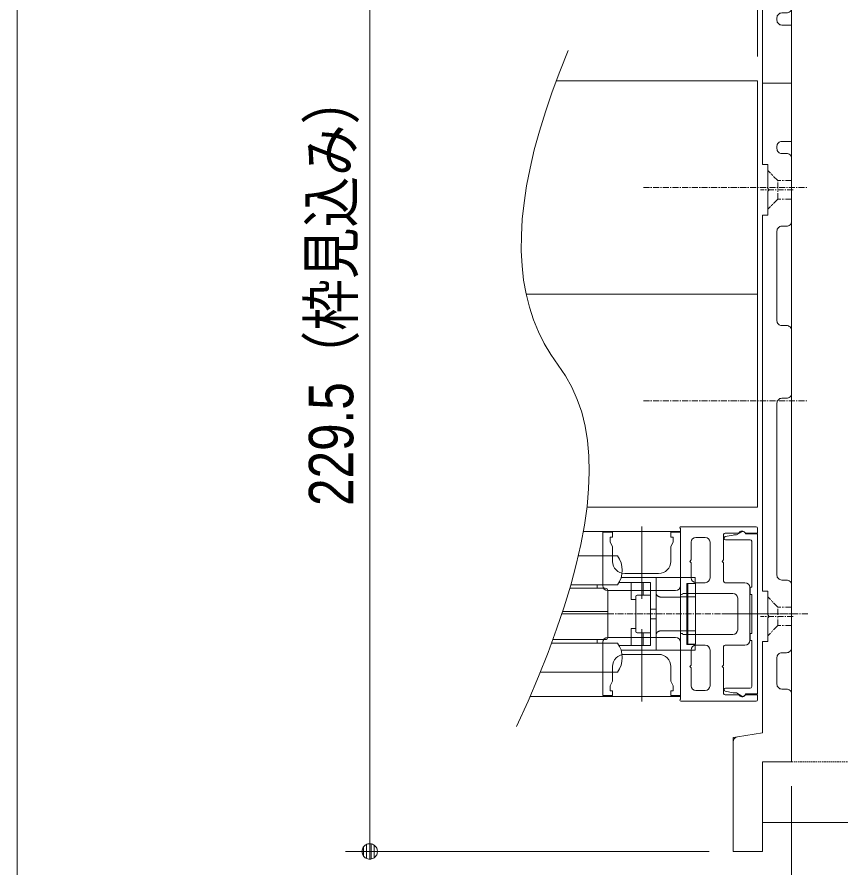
# Model space of a CAD drawing. Units: millimetres, scale not verified. Extents: x -6062 to 6062, y -3045 to 3045.
# Drawn here: x -5788 to -5108, y 1642 to 2344 of the extents above; entities that cross this region are included whole.
import ezdxf
from ezdxf.enums import TextEntityAlignment as Align

# ---------------------------------------------------------------- set-up
doc = ezdxf.new("R2010")
doc.units = ezdxf.units.MM
doc.header["$LTSCALE"] = 20
for name, pattern in [('CHAIN1', [8, 5, -1, 1, -1]), ('DASHED1', [1.8, 1.2, -0.6]), ('DOUBLE_CHAIN1', [8.8, 5, -1, 0.6, -0.6, 0.6, -1])]:
    doc.linetypes.add(name, pattern=pattern)
for name, color, linetype, lineweight in [('0-0_2寸法-1', 7, 'Continuous', 9), ('0-1_0', 7, 'Continuous', 9), ('0-3_2寸法-2', 7, 'Continuous', 9), ('0-4_1図面枠', 7, 'Continuous', 9), ('0-5_3一般', 7, 'Continuous', 9)]:
    doc.layers.add(name, color=color, linetype=linetype, lineweight=lineweight)
doc.styles.add('ＭＳ Ｐゴシック', font='')
doc.styles.get('ＭＳ Ｐゴシック').set_extended_font_data('MS PGothic')

# ---------------------------------------------------------------- blocks, each defined once
blk = doc.blocks.new('_Dot')
at = {"layer": '0-1_0'}
for p, q in [((-10, 0), (-20, 0)), ((9.78, 2), (-9.78, 2)), ((7.99, 6), (-7.99, 6)), ((9.16, -3.98), (-9.16, -3.98)), ((6, -7.98), (-6, -7.98))]:
    blk.add_line(p, q, dxfattribs=at)
for points in [[(10, 0), (9.92, 1.25), (9.69, 2.49), (9.3, 3.68), (8.76, 4.82), (8.09, 5.88), (7.29, 6.85), (6.37, 7.71), (5.36, 8.44), (4.26, 9.05), (3.09, 9.51), (1.87, 9.82), (0.63, 9.98), (-0.63, 9.98), (-1.87, 9.82), (-3.09, 9.51), (-4.26, 9.05), (-5.36, 8.44), (-6.37, 7.71), (-7.29, 6.85), (-8.09, 5.88), (-8.76, 4.82), (-9.3, 3.68), (-9.69, 2.49), (-9.92, 1.25), (-10, 0), (0, 0)], [(-10, 0), (-9.92, -1.25), (-9.69, -2.49), (-9.3, -3.68), (-8.76, -4.82), (-8.09, -5.88), (-7.29, -6.85), (-6.37, -7.71), (-5.36, -8.44), (-4.26, -9.05), (-3.09, -9.51), (-1.87, -9.82), (-0.63, -9.98), (0.63, -9.98), (1.87, -9.82), (3.09, -9.51), (4.26, -9.05), (5.36, -8.44), (6.37, -7.71), (7.29, -6.85), (8.09, -5.88), (8.76, -4.82), (9.3, -3.68), (9.69, -2.49), (9.92, -1.25), (10, 0), (0, 0)]]:
    blk.add_lwpolyline(points, close=True, dxfattribs=at)
blk = doc.blocks.new('グループ-9')
at = {"layer": '0-5_3一般'}
for p, q in [((-68180, 49484.7), (-68180, 51456.9)), ((-64820, 50976.9), (-67700, 50976.9)), ((-67220, 49976.9), (-67220, 41576.9)), ((-67220, 49816.9), (-67700, 49816.9)), ((-67220, 48696.9), (-67220, 49816.9)), ((-68113.2, 49405.7), (-67700, 49336.9)), ((-67700, 47952.9), (-67700, 49336.9)), ((-67380, 48616.9), (-67300, 48616.9)), ((-67460, 48216.9), (-67460, 48536.9)), ((-67300, 48136.9), (-67380, 48136.9)), ((-67220, 47016.9), (-67220, 48056.9)), ((-67700, 47952.9), (-67612, 47952.9)), ((-67612, 47952.9), (-67612, 47560.9)), ((-67588, 47536.9), (-67612, 47560.9)), ((-67588, 47536.9), (-67612, 47512.9)), ((-67612, 47512.9), (-67612, 47120.9)), ((-67700, 45776.9), (-67700, 47120.9)), ((-67612, 47120.9), (-67700, 47120.9)), ((-67380, 46936.9), (-67300, 46936.9)), ((-67460, 46816.9), (-67460, 46856.9)), ((-67220, 46736.9), (-67380, 46736.9)), ((-67220, 45776.9), (-67220, 46736.9)), ((-67220, 45776.9), (-67700, 45776.9)), ((-67220, 44816.9), (-67220, 45776.9)), ((-67380, 44816.9), (-67220, 44816.9)), ((-67460, 44696.9), (-67460, 44736.9)), ((-67300, 44616.9), (-67380, 44616.9)), ((-67220, 43496.9), (-67220, 44536.9)), ((-67700, 44432.9), (-67612, 44432.9)), ((-67612, 44432.9), (-67612, 44040.9)), ((-67588, 44016.9), (-67612, 44040.9)), ((-67588, 44016.9), (-67612, 44040.9)), ((-67612, 43992.9), (-67588, 44016.9)), ((-67612, 43992.9), (-67588, 44016.9)), ((-67612, 43992.9), (-67612, 43600.9)), ((-67612, 43600.9), (-67700, 43600.9)), ((-67700, 37392.9), (-67700, 43600.9)), ((-67300, 43416.9), (-67380, 43416.9)), ((-67460, 43336.9), (-67460, 41856.9)), ((-67220, 41696.9), (-67220, 42816.9)), ((-67300, 41776.9), (-67380, 41776.9)), ((-67220, 40656.9), (-67220, 41696.9)), ((-67380, 40576.9), (-67300, 40576.9)), ((-67220, 34736.9), (-67220, 40656.9)), ((-67460, 40496.9), (-67460, 37656.9)), ((-67380, 37576.9), (-67300, 37576.9)), ((-67220, 37496.9), (-67220, 36456.9)), ((-67700, 37392.9), (-67612, 37392.9)), ((-67612, 37392.9), (-67612, 37000.9)), ((-67612, 36952.9), (-67612, 36560.9)), ((-67612, 36560.9), (-67700, 36560.9)), ((-67700, 35056.9), (-67700, 36560.9)), ((-67300, 36376.9), (-67380, 36376.9)), ((-67460, 36296.9), (-67460, 35856.9)), ((-67380, 35776.9), (-67300, 35776.9)), ((-67220, 34576.9), (-67220, 35696.9)), ((-67700, 35056.9), (-68113.2, 34988)), ((-68180, 33096.9), (-68180, 34909.1)), ((-67700, 34576.9), (-67220, 34576.9)), ((-67700, 33096.9), (-67700, 34576.9)), ((-64820, 33576.9), (-67700, 33576.9)), ((-68180, 33096.9), (-67700, 33096.9))]:
    blk.add_line(p, q, dxfattribs=at)
at = {"layer": '0-5_3一般', "linetype": 'DASHED1'}
for p, q in [((-64820, 49976.9), (-67700, 49976.9)), ((-64820, 34576.9), (-67700, 34576.9))]:
    blk.add_line(p, q, dxfattribs=at)
at = {"layer": '0-5_3一般', "linetype": 'DOUBLE_CHAIN1'}
for p, q in [((-68180, 49484.7), (-68180, 49416.9)), ((-68113.2, 49405.7), (-68180, 49416.9)), ((-67612, 47856.9), (-67444, 47688.9)), ((-67444, 47384.9), (-67444, 47688.9)), ((-67444, 47688.9), (-67220, 47688.9)), ((-67612, 47216.9), (-67444, 47384.9)), ((-67444, 47384.9), (-67220, 47384.9)), ((-67444, 44168.9), (-67612, 44336.9)), ((-67220, 44168.9), (-67444, 44168.9)), ((-67444, 43864.9), (-67444, 44168.9)), ((-67444, 43864.9), (-67612, 43696.9)), ((-67220, 43864.9), (-67444, 43864.9)), ((-67220, 37128.9), (-67444, 37128.9)), ((-67444, 36824.9), (-67612, 36656.9)), ((-68180, 34976.9), (-68113.2, 34988)), ((-68180, 34976.9), (-68180, 34909.1))]:
    blk.add_line(p, q, dxfattribs=at)
at = {"layer": '0-5_3一般', "linetype": 'CHAIN1'}
for p, q in [((-67645.7, 47536.9), (-67157.7, 47536.9)), ((-67192.1, 44016.9), (-67730.5, 44016.9)), ((-67192.1, 36976.9), (-67730.5, 36976.9)), ((-67157.7, 37016.9), (-67645.7, 37016.9))]:
    blk.add_line(p, q, dxfattribs=at)
at = {"layer": '0-5_3一般'}
for points in [[(-67700, 49816.9), (-67700, 51456.9), (-68180, 51456.9)], [(-67700, 44432.9), (-67700, 45776.9), (-67220, 45776.9)], [(-67612, 36952.9), (-67588, 36976.9), (-67612, 37000.9)]]:
    blk.add_lwpolyline(points, dxfattribs=at)
at = {"layer": '0-5_3一般', "linetype": 'DOUBLE_CHAIN1'}
blk.add_lwpolyline([(-67220, 36824.9), (-67444, 36824.9), (-67444, 37128.9), (-67612, 37296.9)], dxfattribs=at)
at = {"layer": '0-5_3一般'}
for centre, start, end in [((-68100, 49484.7), 180, 220.26884), ((-68100, 49484.7), 220.26884, 260.53768), ((-67300, 48696.9), 315, 0), ((-67380, 48536.9), 135, 180), ((-67380, 48536.9), 90, 135), ((-67300, 48696.9), 270, 315), ((-67380, 48216.9), 180, 225), ((-67380, 48216.9), 225, 270), ((-67300, 48056.9), 45, 90), ((-67300, 48056.9), 0, 45), ((-67300, 47016.9), 315, 0), ((-67380, 46856.9), 135, 180), ((-67380, 46856.9), 90, 135), ((-67300, 47016.9), 270, 315), ((-67380, 46816.9), 180, 225), ((-67380, 46816.9), 225, 270), ((-67380, 44736.9), 135, 180), ((-67380, 44736.9), 90, 135), ((-67380, 44696.9), 180, 225), ((-67380, 44696.9), 225, 270), ((-67300, 44536.9), 45, 90), ((-67300, 44536.9), 0, 45), ((-67300, 43496.9), 315, 0), ((-67380, 43336.9), 135, 180), ((-67380, 43336.9), 90, 135), ((-67300, 43496.9), 270, 315), ((-67380, 41856.9), 180, 225), ((-67380, 41856.9), 225, 270), ((-67300, 41696.9), 45, 90), ((-67300, 41696.9), 0, 45), ((-67380, 40496.9), 135, 180), ((-67380, 40496.9), 90, 135), ((-67300, 40656.9), 270, 315), ((-67300, 40656.9), 315, 0), ((-67380, 37656.9), 180, 225), ((-67380, 37656.9), 225, 270), ((-67300, 37496.9), 45, 90), ((-67300, 37496.9), 0, 45), ((-67380, 36296.9), 135, 180), ((-67380, 36296.9), 90, 135), ((-67300, 36456.9), 270, 315), ((-67300, 36456.9), 315, 0), ((-67380, 35856.9), 180, 225), ((-67380, 35856.9), 225, 270), ((-67300, 35696.9), 45, 90), ((-67300, 35696.9), 0, 45), ((-68100, 34909.1), 139.73116, 180), ((-68100, 34909.1), 99.46232, 139.73116)]:
    blk.add_arc(centre, 80, start, end, dxfattribs=at)
blk = doc.blocks.new('グループ-10')
at = {"layer": '0-5_3一般'}
for p, q in [((-69692, 37267.6), (-69692, 38459.6)), ((-69044, 38456.9), (-67804, 38456.9)), ((-69052, 38376.9), (-70654.4, 38376.9)), ((-70332, 37484.9), (-70332, 38364.9)), ((-70332, 38364.9), (-70172, 38364.9)), ((-70172, 38284.9), (-70172, 38364.9)), ((-69212, 38364.9), (-69052, 38364.9)), ((-69212, 38284.9), (-69212, 38364.9)), ((-69060, 38438.7), (-69060, 38440.9)), ((-69052, 37352.9), (-69052, 38424.9)), ((-69052, 38376.9), (-69052, 35656.9)), ((-69052, 38364.9), (-69052, 37484.9)), ((-68340, 38328.9), (-68340, 37908.9)), ((-68316, 38352.9), (-68086.6, 38352.9)), ((-68179.8, 38319.3), (-68312.7, 38292.7)), ((-67976.1, 38352.9), (-67780, 38352.9)), ((-67780, 38352.9), (-67780, 38432.9)), ((-70212, 38284.9), (-70172, 38284.9)), ((-70212, 38204.9), (-70212, 38284.9)), ((-70172, 38124.9), (-70212, 38204.9)), ((-69172, 38284.9), (-69212, 38284.9)), ((-69212, 38124.9), (-69172, 38204.9)), ((-69172, 38204.9), (-69172, 38284.9)), ((-68876, 38200.9), (-68876, 37908.9)), ((-68644, 38280.9), (-68796, 38280.9)), ((-68564, 38200.9), (-68564, 37612.9)), ((-68332, 38269.2), (-68332, 38264.9)), ((-68308, 38240.9), (-67900, 38240.9)), ((-67876, 38216.9), (-67876, 37456.9)), ((-70172, 37884.9), (-70172, 38124.9)), ((-69212, 37884.9), (-69212, 38124.9)), ((-70092, 37976.9), (-70736.5, 37976.9)), ((-68876, 37908.9), (-68900, 37884.9)), ((-68900, 37884.9), (-68876, 37860.9)), ((-68340, 37908.9), (-68364, 37884.9)), ((-68364, 37884.9), (-68340, 37860.9)), ((-68876, 37860.9), (-68876, 37612.9)), ((-68340, 37860.9), (-68340, 37556.9)), ((-69452, 37616.9), (-70030.4, 37616.9)), ((-69412, 37684.9), (-69972, 37684.9)), ((-69052, 37616.9), (-69372, 37616.9)), ((-69052, 37616.9), (-69052, 37296.9)), ((-69052, 37616.9), (-68812, 37616.9)), ((-68812, 37616.9), (-68812, 37520.9)), ((-70092, 37496.9), (-70861, 37496.9)), ((-70428, 37440.9), (-70428, 37496.9)), ((-70065.6, 37536.9), (-69868, 37536.9)), ((-69868, 37256.9), (-69868, 37536.9)), ((-69868, 37536.9), (-69668, 37536.9)), ((-69668, 37536.9), (-69548, 37536.9)), ((-69668, 37328.9), (-69668, 37536.9)), ((-69548, 37328.9), (-69548, 37536.9)), ((-68948, 37520.9), (-68812, 37520.9)), ((-68948, 37296.9), (-68948, 37520.9)), ((-68932, 37516.9), (-68948, 37516.9)), ((-68932, 37516.9), (-68804, 37516.9)), ((-68932, 37476.9), (-68932, 37516.9)), ((-68932, 37476.9), (-68932, 37336.9)), ((-68804, 37516.9), (-68804, 37476.9)), ((-68804, 37476.9), (-68804, 37336.9)), ((-68644, 37532.9), (-68796, 37532.9)), ((-67988, 37532.9), (-68316, 37532.9)), ((-70877.1, 37440.9), (-70292, 37440.9)), ((-69132, 37404.9), (-70252, 37404.9)), ((-69736.8, 37328.9), (-69764, 37328.9)), ((-69451.9, 37353.5), (-69452, 37356.3)), ((-69028, 37336.9), (-69036, 37336.9)), ((-69012, 37356.9), (-69012, 37352.9)), ((-68188, 37356.9), (-69012, 37356.9)), ((-68804, 37336.9), (-68804, 37296.9)), ((-67908, 36580.9), (-67908, 37452.9)), ((-67876, 37336.9), (-67876, 36696.9)), ((-69868, 37256.9), (-69788, 37256.9)), ((-69788, 36728.9), (-69788, 37304.9)), ((-69548, 37318.2), (-69548, 37308.3)), ((-69052, 37294), (-69372, 37294)), ((-68948, 37296.9), (-69052, 37296.9)), ((-69052, 37296.9), (-69052, 37294)), ((-68948, 36736.9), (-68948, 37296.9)), ((-68932, 36736.9), (-68932, 37296.9)), ((-68804, 36736.9), (-68804, 37296.9)), ((-68108, 36756.9), (-68108, 37276.9)), ((-70292, 37056.9), (-70996, 37056.9)), ((-70252, 37056.9), (-70252, 37016.9)), ((-69452, 37096.9), (-69548, 37096.9)), ((-70292, 37016.9), (-71009.3, 37016.9)), ((-70292, 37016.9), (-70252, 37016.9)), ((-70252, 37016.9), (-70252, 36632.9)), ((-69452, 36936.9), (-69548, 36936.9)), ((-68364, 37016.9), (-67742.1, 37016.9)), ((-68098.6, 37016.9), (-67618.6, 37016.9)), ((-69788, 36776.9), (-69868, 36776.9)), ((-69868, 36496.9), (-69868, 36776.9)), ((-69692, 35574.1), (-69692, 36766.1)), ((-70252, 36628.9), (-69132, 36628.9)), ((-69764, 36704.9), (-69736.8, 36704.9)), ((-69548, 36704.9), (-69736.8, 36704.9)), ((-69668, 36496.9), (-69668, 36704.9)), ((-69548, 36715.5), (-69548, 36704.9)), ((-69451.9, 36680.2), (-69452, 36677.5)), ((-69452, 36416.9), (-69452, 36677.5)), ((-69372, 36739.8), (-69052, 36739.8)), ((-69052, 36739.8), (-69052, 36736.9)), ((-69052, 36680.9), (-69052, 35608.9)), ((-69028, 36696.9), (-69036, 36696.9)), ((-68932, 36736.9), (-68804, 36736.9)), ((-68932, 36696.9), (-68932, 36736.9)), ((-68932, 36696.9), (-68932, 36556.9)), ((-68804, 36736.9), (-68804, 36696.9)), ((-68804, 36696.9), (-68804, 36556.9)), ((-71178.2, 36536.9), (-70092, 36536.9)), ((-70292, 36592.9), (-71157.4, 36592.9)), ((-70428, 36536.9), (-70428, 36592.9)), ((-70332, 35668.9), (-70332, 36548.9)), ((-70065.6, 36496.9), (-69868, 36496.9)), ((-69868, 36496.9), (-69668, 36496.9)), ((-69052, 36548.9), (-69052, 35668.9)), ((-68932, 36516.9), (-68948, 36516.9)), ((-68932, 36516.9), (-68932, 36556.9)), ((-68804, 36516.9), (-68932, 36516.9)), ((-68812, 36512.9), (-68812, 36416.9)), ((-68804, 36556.9), (-68804, 36516.9)), ((-68644, 36500.9), (-68796, 36500.9)), ((-67988, 36500.9), (-68316, 36500.9)), ((-67876, 36576.9), (-67876, 35816.9)), ((-69452, 36416.9), (-70030.4, 36416.9)), ((-69972, 36348.9), (-69412, 36348.9)), ((-69372, 36416.9), (-69452, 36416.9)), ((-69052, 36416.9), (-69372, 36416.9)), ((-68876, 36172.9), (-68876, 36420.9)), ((-68564, 35832.9), (-68564, 36420.9)), ((-68340, 36172.9), (-68340, 36476.9)), ((-70172, 35908.9), (-70172, 36148.9)), ((-69212, 35908.9), (-69212, 36148.9)), ((-68876, 36172.9), (-68900, 36148.9)), ((-68900, 36148.9), (-68876, 36124.9)), ((-68876, 35832.9), (-68876, 36124.9)), ((-68340, 36172.9), (-68364, 36148.9)), ((-68364, 36148.9), (-68340, 36124.9)), ((-68340, 35704.9), (-68340, 36124.9)), ((-71365.3, 36056.9), (-70092, 36056.9)), ((-70212, 35828.9), (-70172, 35908.9)), ((-70212, 35748.9), (-70212, 35828.9)), ((-69172, 35828.9), (-69212, 35908.9)), ((-69172, 35748.9), (-69172, 35828.9)), ((-67900, 35792.9), (-68308, 35792.9)), ((-69052, 35656.9), (-71533.3, 35656.9)), ((-70172, 35668.9), (-70332, 35668.9)), ((-70172, 35748.9), (-70212, 35748.9)), ((-70172, 35668.9), (-70172, 35748.9)), ((-69212, 35748.9), (-69172, 35748.9)), ((-69212, 35668.9), (-69212, 35748.9)), ((-69052, 35668.9), (-69212, 35668.9)), ((-68644, 35752.9), (-68796, 35752.9)), ((-68332, 35768.9), (-68332, 35764.6)), ((-68316, 35680.9), (-68086.6, 35680.9)), ((-68312.7, 35741), (-68179.8, 35714.4)), ((-67976.1, 35680.9), (-67780, 35680.9)), ((-67780, 35680.9), (-67780, 35600.9)), ((-69060, 35595), (-69060, 35592.9)), ((-69044, 35576.9), (-67804, 35576.9))]:
    blk.add_line(p, q, dxfattribs=at)
at = {"layer": '0-5_3一般', "linetype": 'CHAIN1'}
blk.add_line((-66950.1, 37016.9), (-71009.3, 37016.9), dxfattribs=at)
at = {"layer": '0-5_3一般'}
for points in [[(-68040, 38371.5), (-68127.7, 38320.9), (-68164.1, 38320.9)], [(-67980, 35696.9), (-67780, 35696.9), (-67780, 38336.9), (-67980, 38336.9)], [(-69452, 36677.5), (-69452, 37356.3), (-69452, 37616.9), (-69372, 37616.9)], [(-70252, 37400.9), (-70252, 37056.9), (-70292, 37056.9)], [(-69736.8, 37328.9), (-69548, 37328.9), (-69548, 37318.2)], [(-69372, 37294), (-69374.8, 37294.2), (-69377.5, 37294.6), (-69380.3, 37294.9), (-69383, 37295.4), (-69385.8, 37295.9), (-69388.5, 37296.5), (-69391.2, 37297.2), (-69393.9, 37297.9), (-69396.6, 37298.7), (-69399.3, 37299.6), (-69402, 37300.5), (-69404.7, 37301.5), (-69407.4, 37302.6), (-69410, 37303.8), (-69412.7, 37305), (-69415.3, 37306.3), (-69418, 37307.7), (-69420.6, 37309.1), (-69423.2, 37310.7), (-69425.8, 37312.3), (-69428.4, 37313.9), (-69430.8, 37315.6), (-69433.1, 37317.4), (-69435.2, 37319.2), (-69437.3, 37321.1), (-69439.2, 37323), (-69440.9, 37325), (-69442.5, 37327.1), (-69444.1, 37329.2), (-69445.4, 37331.4), (-69446.7, 37333.6), (-69447.8, 37335.9), (-69448.8, 37338.2), (-69449.6, 37340.6), (-69450.3, 37343.1), (-69450.9, 37345.6), (-69451.4, 37348.2), (-69451.7, 37350.8), (-69451.9, 37353.5)], [(-68804, 37296.9), (-68932, 37296.9), (-68932, 37336.9)], [(-67876, 37456.9), (-67900, 37456.9), (-67900, 37336.9), (-67876, 37336.9)], [(-69548, 37308.3), (-69548, 36725.4), (-69548, 36715.5)], [(-69668, 36496.9), (-69548, 36496.9), (-69548, 36704.9)], [(-69372, 36739.8), (-69374.8, 36739.5), (-69377.5, 36739.2), (-69380.3, 36738.8), (-69383, 36738.4), (-69385.8, 36737.9), (-69388.5, 36737.3), (-69391.2, 36736.6), (-69393.9, 36735.9), (-69396.6, 36735.1), (-69399.3, 36734.2), (-69402, 36733.2), (-69404.7, 36732.2), (-69407.4, 36731.1), (-69410, 36730), (-69412.7, 36728.7), (-69415.3, 36727.4), (-69418, 36726.1), (-69420.6, 36724.6), (-69423.2, 36723.1), (-69425.8, 36721.5), (-69428.4, 36719.9), (-69430.8, 36718.2), (-69433.1, 36716.4), (-69435.2, 36714.6), (-69437.3, 36712.7), (-69439.2, 36710.7), (-69440.9, 36708.7), (-69442.5, 36706.7), (-69444.1, 36704.6), (-69445.4, 36702.4), (-69446.7, 36700.2), (-69447.8, 36697.9), (-69448.8, 36695.5), (-69449.6, 36693.1), (-69450.3, 36690.7), (-69450.9, 36688.1), (-69451.4, 36685.6), (-69451.7, 36682.9), (-69451.9, 36680.2)], [(-68812, 36512.9), (-68948, 36512.9), (-68948, 36736.9), (-69052, 36736.9), (-69052, 36416.9), (-68812, 36416.9)], [(-68188, 36676.9), (-69012, 36676.9), (-69012, 36680.9)], [(-67876, 36696.9), (-67900, 36696.9), (-67900, 36576.9), (-67876, 36576.9)], [(-68164.1, 35712.9), (-68127.7, 35712.9), (-68040, 35662.2)]]:
    blk.add_lwpolyline(points, dxfattribs=at)
for centre, radius, start, end in [((-69044, 38440.9), 16, 90, 180), ((-67804, 38432.9), 24, 0, 90), ((-69044, 38438.7), 16, 180, 240), ((-68316, 38328.9), 24, 90, 180), ((-68164.1, 38240.9), 80, 90, 101.30993), ((-68036, 38328.9), 56, 33.74899, 154.62307), ((-68020, 38336.9), 40, 0, 120), ((-67976.1, 38368.9), 16, 213.74899, 270), ((-68796, 38200.9), 80, 90, 180), ((-68644, 38200.9), 80, 0, 90), ((-68308, 38269.2), 24, 101.30993, 180), ((-68308, 38264.9), 24, 180, 270), ((-67900, 38216.9), 24, 0, 90), ((-69972, 37884.9), 200, 180, 270), ((-70412, 37736.9), 400, 323.1301, 36.8699), ((-69412, 37884.9), 200, 270, 0), ((-68796, 37612.9), 80, 180, 270), ((-68644, 37612.9), 80, 270, 0), ((-70252, 37484.9), 80, 180, 270), ((-69132, 37484.9), 80, 270, 0), ((-68316, 37556.9), 24, 180, 270), ((-67988, 37452.9), 80, 0, 90), ((-70292, 37400.9), 40, 0, 90), ((-69764, 37304.9), 24, 90, 180), ((-69036, 37352.9), 16, 180, 270), ((-69028, 37352.9), 16, 270, 0), ((-68188, 37276.9), 80, 0, 90), ((-70252, 36548.9), 80, 90, 180), ((-70292, 36632.9), 40, 270, 0), ((-69764, 36728.9), 24, 180, 270), ((-69132, 36548.9), 80, 0, 90), ((-69036, 36680.9), 16, 90, 180), ((-69028, 36680.9), 16, 0, 90), ((-68188, 36756.9), 80, 270, 0), ((-70412, 36296.9), 400, 323.1301, 36.8699), ((-68796, 36420.9), 80, 90, 180), ((-68644, 36420.9), 80, 0, 90), ((-68316, 36476.9), 24, 90, 180), ((-67988, 36580.9), 80, 270, 0), ((-69972, 36148.9), 200, 90, 180), ((-69412, 36148.9), 200, 0, 90), ((-68796, 35832.9), 80, 180, 270), ((-68644, 35832.9), 80, 270, 0), ((-68308, 35768.9), 24, 90, 180), ((-67900, 35816.9), 24, 270, 0), ((-68316, 35704.9), 24, 180, 270), ((-68308, 35764.6), 24, 180, 258.69007), ((-68164.1, 35792.9), 80, 258.69007, 270), ((-68036, 35704.9), 56, 205.37693, 326.25101), ((-68020, 35696.9), 40, 240, 0), ((-67976.1, 35664.9), 16, 90, 146.25101), ((-69044, 35595), 16, 120, 180), ((-69044, 35592.9), 16, 180, 270), ((-67804, 35600.9), 24, 270, 0)]:
    blk.add_arc(centre, radius, start, end, dxfattribs=at)
blk = doc.blocks.new('グループ-11')
at = {"layer": '0-5_3一般', "linetype": 'CHAIN1'}
for p, q in [((-69664.2, 44056.9), (-66944.2, 44056.9)), ((-69664.2, 40536.9), (-66944.2, 40536.9))]:
    blk.add_line(p, q, dxfattribs=at)
at = {"layer": '0-5_3一般'}
for points in [[(-71103, 45816.9), (-67780, 45816.9), (-67780, 42296.9), (-71598.1, 42296.9)], [(-71598.1, 42296.9), (-67780, 42296.9), (-67780, 38776.9), (-70594.7, 38776.9)]]:
    blk.add_lwpolyline(points, dxfattribs=at)
for name in ['グループ-9', 'グループ-10']:
    blk.add_blockref(name, (0, 0), dxfattribs=at)
blk = doc.blocks.new('グループ-14')
at = {"layer": '0-4_1図面枠'}
blk.add_lwpolyline([(-80000, 55400), (80000, 55400), (80000, -55400), (-80000, -55400)], close=True, dxfattribs=at)
blk = doc.blocks.new('図面枠')
at = {"layer": '0-4_1図面枠'}
blk.add_blockref('グループ-14', (0, 0), dxfattribs=at)

msp = doc.modelspace()

# ---------------------------------------------------------------- linework, layer by layer
at = {"layer": '0-0_2寸法-1'}
for p, q in [((-5176.5, 2310.84), (-5176.5, 2618.84)), ((-5496.5, 2560.13), (-5496.5, 1667.56)), ((-5216.5, 1654.84), (-5516.5, 1654.84))]:
    msp.add_line(p, q, dxfattribs=at)
at = {"layer": '0-3_2寸法-2'}
msp.add_line((-5148.5, 1708.84), (-5148.5, 1564.84), dxfattribs=at)
at = {"layer": '0-5_3一般'}
msp.add_line((-5365.87, 1778.91), (-5375.38, 1757.84), dxfattribs=at)
msp.add_lwpolyline([(-5332.78, 2315.84), (-5339.74, 2298.55), (-5346.01, 2281.7), (-5351.59, 2265.31), (-5356.48, 2249.38), (-5360.68, 2233.9), (-5364.2, 2218.87), (-5367.02, 2204.3), (-5369.15, 2190.18), (-5370.6, 2176.52), (-5371.35, 2163.31), (-5371.42, 2150.55), (-5370.8, 2138.25), (-5369.48, 2126.4), (-5367.48, 2115.01), (-5364.79, 2104.07), (-5361.41, 2093.58), (-5357.33, 2083.55), (-5352.57, 2073.98), (-5347.12, 2064.85), (-5340.99, 2056.18), (-5334.91, 2047.42), (-5329.66, 2038.01), (-5325.23, 2027.95), (-5321.61, 2017.24), (-5318.82, 2005.88), (-5316.85, 1993.88), (-5315.7, 1981.23), (-5315.37, 1967.93), (-5315.86, 1953.98), (-5317.17, 1939.39), (-5319.3, 1924.15), (-5322.25, 1908.26), (-5326.02, 1891.73), (-5330.61, 1874.54), (-5336.02, 1856.71), (-5342.25, 1838.23), (-5349.3, 1819.11), (-5357.18, 1799.33), (-5365.87, 1778.91)], dxfattribs=at)

# ---------------------------------------------------------------- block references
at = {"layer": '0-0_2寸法-1', "xscale": 0.6356201, "yscale": 0.6356201, "rotation": 270}
msp.add_blockref('_Dot', (-5496.5, 1654.84), dxfattribs=at)
at = {"layer": '0-4_1図面枠', "xscale": 0.05, "yscale": 0.05}
msp.add_blockref('図面枠', (-1787.5, 0), dxfattribs=at)
at = {"layer": '0-5_3一般', "xscale": 0.05, "yscale": 0.05}
msp.add_blockref('グループ-11', (-1787.5, 0), dxfattribs=at)

# ---------------------------------------------------------------- texts
at = {"layer": '0-0_2寸法-1', "style": 'ＭＳ Ｐゴシック', "width": 0.85}
msp.add_text('229.5（枠見込み）', height=36.69, rotation=90, dxfattribs=at).set_placement((-5499.03, 1939.98), align=Align.BOTTOM_LEFT)

doc.saveas('drawing.dxf')
